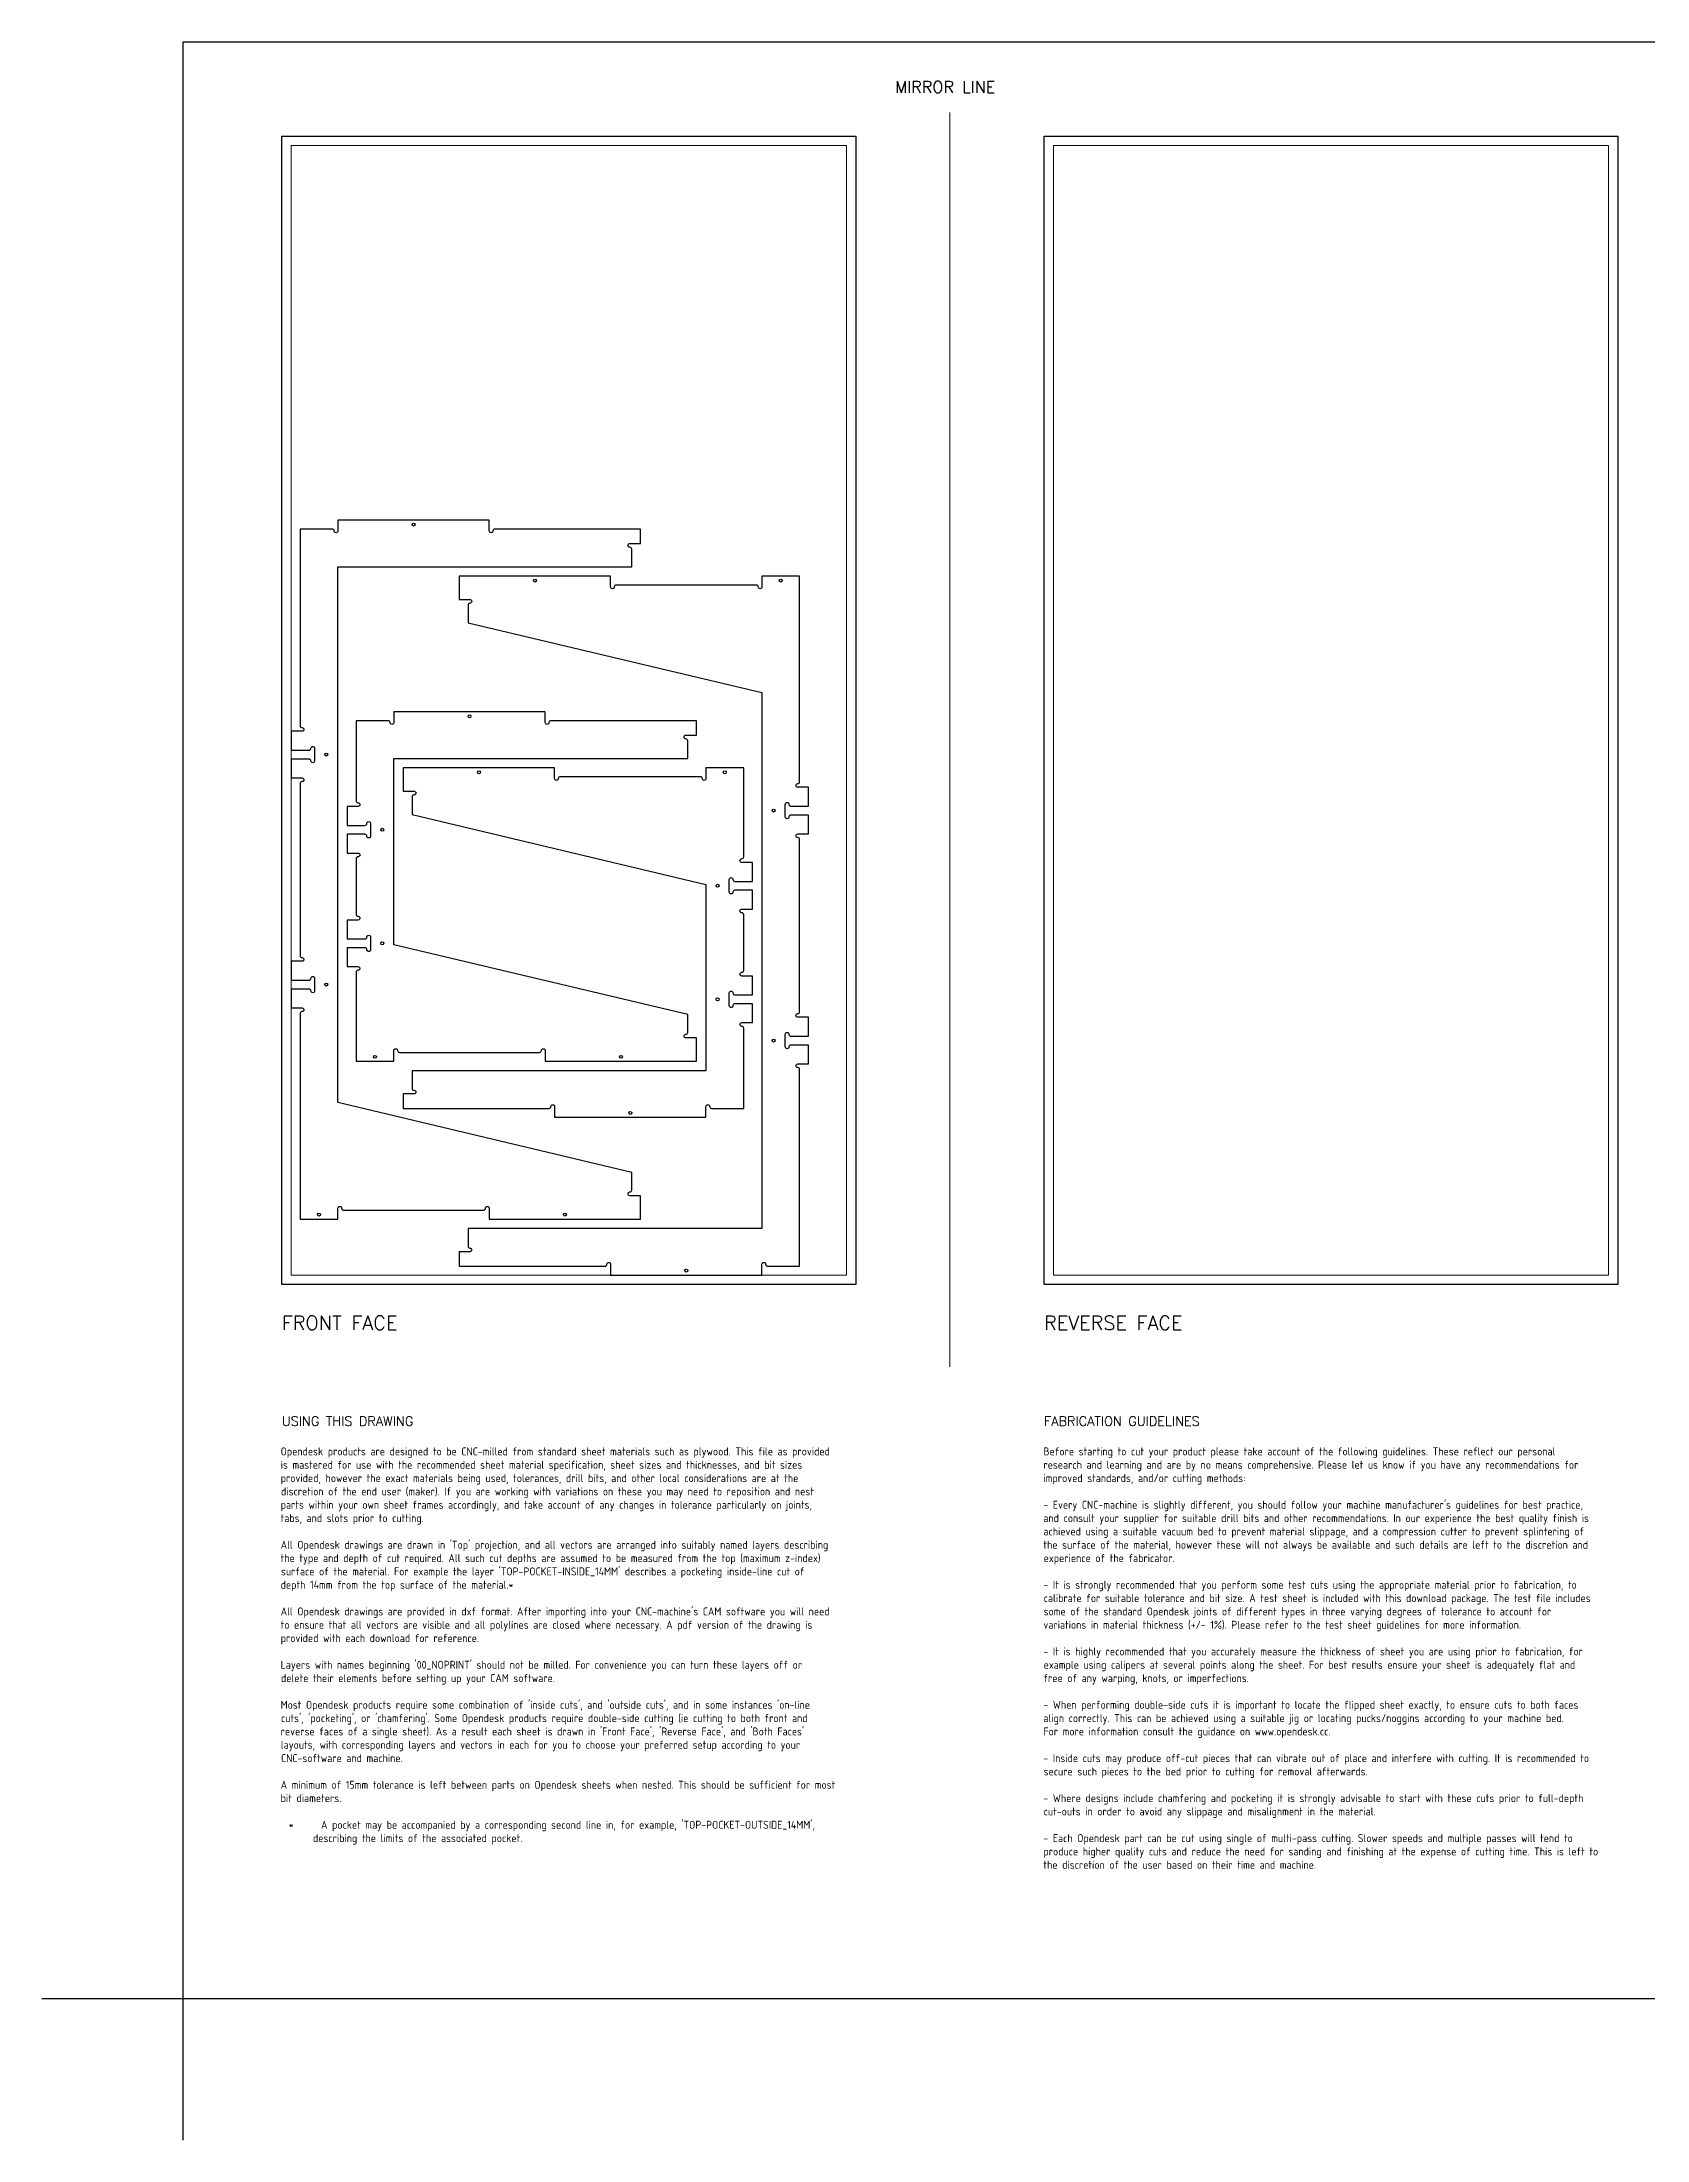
# Model space of a CAD drawing. Header units: millimetres. Extents: x -300 to 5880, y -300 to 4158.
# Drawn here: x -300 to 3112, y -300 to 4158 of the extents above; entities that cross this region are included whole.
import ezdxf
from ezdxf.enums import TextEntityAlignment as Align

# ---------------------------------------------------------------- set-up
doc = ezdxf.new("R2010")
doc.units = ezdxf.units.MM
doc.layers.add('00-NOPRINT_TEXT', color=7, linetype='Continuous', lineweight=25)
doc.layers.add('00_NOPRINT_TOLERANCE', color=7, linetype='Continuous', lineweight=5)
for name, color, linetype, lineweight, true_color in [('BOARD_$TH-NOMINAL', 3, 'Continuous', 30, 0x00ff00), ('TOP-CUT-OUTSIDE_18.000MM', 220, 'Continuous', 25, 0xff00d1), ('TOP-HOLE-6.354MM-DIAM_18.000MM', 3, 'Continuous', 25, 0x00ff0c)]:
    doc.layers.add(name, color=color, linetype=linetype, lineweight=lineweight, true_color=true_color)
doc.styles.add('OD-ISOCP-17_240', font='isocp.shx')
doc.styles.add('OD-ISOCP-17_241', font='isocp.shx')
doc.styles.add('OD-ISOCP-17_242', font='isocp.shx')
doc.styles.add('OD-ISOCP-17_243', font='isocp.shx')
doc.styles.add('OD-ISOCP-17_244', font='isocp.shx')
doc.styles.add('OD-ISOCP-17_245', font='isocp.shx')
doc.styles.add('OD-ISOCP-17_246', font='isocp.shx')
doc.styles.add('OD-ISOCP-17_247', font='isocp.shx')
doc.styles.add('OD-ISOCP-17_248', font='isocp.shx')
doc.styles.add('OD-ISOCP-17_249', font='isocp.shx')
doc.styles.add('OD-ISOCP-17_250', font='isocp.shx')
doc.styles.add('OD-ISOCP-17_251', font='isocp.shx')
doc.styles.add('OD-ISOCP-17_252', font='isocp.shx')
doc.styles.add('OD-ISOCP-17_253', font='isocp.shx')
doc.styles.add('OD-ISOCP-17_254', font='isocp.shx')
doc.styles.add('OD-ISOCP-17_255', font='isocp.shx')
doc.styles.add('OD-ISOCP-17_256', font='isocp.shx')
doc.styles.add('OD-ISOCP-17_257', font='isocp.shx')
doc.styles.add('OD-ISOCP-17_258', font='isocp.shx')
doc.styles.add('OD-ISOCP-17_259', font='isocp.shx')
doc.styles.add('OD-ISOCP-17_260', font='isocp.shx')
doc.styles.add('OD-ISOCP-17_261', font='isocp.shx')
doc.styles.add('OD-ISOCP-17_262', font='isocp.shx')
doc.styles.add('OD-ISOCP-17_263', font='isocp.shx')
doc.styles.add('OD-ISOCP-17_264', font='isocp.shx')
doc.styles.add('OD-ISOCP-17_265', font='isocp.shx')
doc.styles.add('OD-ISOCP-17_266', font='isocp.shx')
doc.styles.add('OD-ISOCP-17_267', font='isocp.shx')
doc.styles.add('OD-ISOCP-17_268', font='isocp.shx')
doc.styles.add('OD-ISOCP-17_269', font='isocp.shx')
doc.styles.add('OD-ISOCP-17_270', font='isocp.shx')
doc.styles.add('OD-ISOCP-17_271', font='isocp.shx')
doc.styles.add('OD-ISOCP-17_272', font='isocp.shx')
doc.styles.add('OD-ISOCP-17_273', font='isocp.shx')
doc.styles.add('OD-ISOCP-17_274', font='isocp.shx')
doc.styles.add('OD-ISOCP-17_275', font='isocp.shx')
doc.styles.add('OD-ISOCP-17_276', font='isocp.shx')
doc.styles.add('OD-ISOCP-17_277', font='isocp.shx')
doc.styles.add('OD-ISOCP-17_278', font='isocp.shx')
doc.styles.add('OD-ISOCP-17_279', font='isocp.shx')
doc.styles.add('OD-ISOCP-17_280', font='isocp.shx')
doc.styles.add('OD-ISOCP-17_281', font='isocp.shx')
doc.styles.add('OD-ISOCP-17_282', font='isocp.shx')
doc.styles.add('OD-ISOCP-17_283', font='isocp.shx')
doc.styles.add('OD-ISOCP-17_284', font='isocp.shx')
doc.styles.add('OD-ISOCP-17_285', font='isocp.shx')
doc.styles.add('OD-ISOCP-17_286', font='isocp.shx')
doc.styles.add('OD-ISOCP-17_287', font='isocp.shx')
doc.styles.add('OD-ISOCP-17_288', font='isocp.shx')
doc.styles.add('OD-SIMPLEX-20_87', font='simplex.shx')
doc.styles.add('OD-SIMPLEX-20_88', font='simplex.shx')
doc.styles.add('OD-SIMPLEX-25_89', font='simplex.shx')
doc.styles.add('OD-SIMPLEX-30_88', font='simplex.shx')
doc.styles.add('OD-SIMPLEX-30_89', font='simplex.shx')

# ---------------------------------------------------------------- blocks, each defined once
blk = doc.blocks.new('Borders Opendesk_7')
at = {"layer": '00-NOPRINT_TEXT'}
for p, q in [((0, 4158), (5880, 4158)), ((0, 0), (0, 4158)), ((0, 0), (-300, 0)), ((0, -300), (0, 0)), ((5880, 0), (0, 0))]:
    blk.add_line(p, q, dxfattribs=at)
at = {"layer": '00_NOPRINT_TOLERANCE'}
for p, q in [((1630, 1343.2), (1630, 4008)), ((210, 3958), (1430, 3958)), ((210, 1518), (210, 3958)), ((230, 3938), (1410, 3938)), ((230, 1538), (230, 3938)), ((1410, 3938), (1410, 1538)), ((1430, 3958), (1430, 1518)), ((1830, 3958), (3050, 3958)), ((1830, 1518), (1830, 3958)), ((1850, 1538), (1850, 3938)), ((1850, 3938), (3030, 3938)), ((3030, 3938), (3030, 1538)), ((3050, 3958), (3050, 1518)), ((1430, 1518), (210, 1518)), ((1410, 1538), (230, 1538)), ((3050, 1518), (1830, 1518)), ((3030, 1538), (1850, 1538))]:
    blk.add_line(p, q, dxfattribs=at)
at = {"layer": 'BOARD_$TH-NOMINAL'}
for p, q in [((210, 3958), (1430, 3958)), ((210, 1518), (210, 3958)), ((1430, 3958), (1430, 1518)), ((1830, 3958), (3050, 3958)), ((1830, 1518), (1830, 3958)), ((3050, 3958), (3050, 1518)), ((1430, 1518), (210, 1518)), ((3050, 1518), (1830, 1518))]:
    blk.add_line(p, q, dxfattribs=at)
at = {"layer": '00-NOPRINT_TEXT', "style": 'OD-SIMPLEX-25_89'}
blk.add_text('MIRROR LINE', height=25, dxfattribs=at).set_placement((1513.3, 4049.9))
at = {"layer": '00-NOPRINT_TEXT', "color": 7}
for s, height, style, p in [('FRONT FACE', 30, 'OD-SIMPLEX-30_89', (210, 1451.3)), ('REVERSE FACE', 30, 'OD-SIMPLEX-30_88', (1830, 1451.3)), ('USING THIS DRAWING', 20, 'OD-SIMPLEX-20_88', (210, 1237.4)), ('FABRICATION GUIDELINES', 20, 'OD-SIMPLEX-20_87', (1830, 1237.4))]:
    blk.add_text(s, height=height, dxfattribs=dict(at, style=style)).set_placement(p, align=Align.TOP_LEFT)
for s, style, p in [('Opendesk products are designed to be CNC-milled from standard sheet materials such as plywood. This file as provided', 'OD-ISOCP-17_265', (207.4, 1154.7)), ('Before starting to cut your product please take account of the following guidelines. These reflect our personal', 'OD-ISOCP-17_240', (1828.7, 1154.7)), ('is mastered for use with the recommended sheet material specification, sheet sizes and thicknesses, and bit sizes', 'OD-ISOCP-17_266', (207.4, 1126.3)), ('provided, however the exact materials being used, tolerances, drill bits, and other local considerations are at the', 'OD-ISOCP-17_267', (207.4, 1098)), ('research and learning and are by no means comprehensive. Please let us know if you have any recommendations for', 'OD-ISOCP-17_241', (1828.7, 1126.3)), ('improved standards, and/or cutting methods:', 'OD-ISOCP-17_242', (1828.7, 1098)), ('discretion of the end user (maker). If you are working with variations on these you may need to reposition and nest', 'OD-ISOCP-17_268', (208.1, 1069.7)), ('tabs, and slots prior to cutting.', 'OD-ISOCP-17_270', (207.4, 1013)), ('parts within your own sheet frames accordingly, and take account of any changes in tolerance particularly on joints,', 'OD-ISOCP-17_269', (207.4, 1041.3)), ("- Every CNC-machine is slightly different, you should follow your machine manufacturer's guidelines for best practice,", 'OD-ISOCP-17_243', (1828.7, 1041.3)), ('and consult your supplier for suitable drill bits and other recommendations. In our experience the best quality finish is', 'OD-ISOCP-17_244', (1828.7, 1013)), ('achieved using a suitable vacuum bed to prevent material slippage, and a compression cutter to prevent splintering of', 'OD-ISOCP-17_245', (1828.7, 984.7)), ('the type and depth of cut required. All such cut depths are assumed to be measured from the top (maximum z-index)', 'OD-ISOCP-17_272', (207.4, 928)), ("All Opendesk drawings are drawn in 'Top' projection, and all vectors are arranged into suitably named layers describing", 'OD-ISOCP-17_271', (207.4, 956.3)), ('the surface of the material, however these will not always be available and such details are left to the discretion and', 'OD-ISOCP-17_246', (1828.7, 956.3)), ('experience of the fabricator.', 'OD-ISOCP-17_247', (1829.2, 928)), ("surface of the material. For example the layer 'TOP-POCKET-INSIDE_14MM' describes a pocketing inside-line cut of", 'OD-ISOCP-17_273', (208, 899.7)), ('depth 14mm from the top surface of the material.*', 'OD-ISOCP-17_274', (207.4, 871.3)), ('- It is strongly recommended that you perform some test cuts using the appropriate material prior to fabrication, to', 'OD-ISOCP-17_248', (1828.7, 871.3)), ('calibrate for suitable tolerance and bit size. A test sheet is included with this download package. The test file includes', 'OD-ISOCP-17_249', (1829.3, 843)), ('to ensure that all vectors are visible and all polylines are closed where necessary. A pdf version of the drawing is', 'OD-ISOCP-17_276', (207.4, 786.3)), ("All Opendesk drawings are provided in dxf format. After importing into your CNC-machine's CAM software you will need", 'OD-ISOCP-17_275', (207.4, 814.7)), ('variations in material thickness (+/- 1%). Please refer to the test sheet guidelines for more information.', 'OD-ISOCP-17_251', (1828.7, 786.3)), ('some of the standard Opendesk joints of different types in three varying degrees of tolerance to account for', 'OD-ISOCP-17_250', (1829.2, 814.7)), ('provided with each download for reference.', 'OD-ISOCP-17_277', (207.4, 758)), ("Layers with names beginning '00_NOPRINT' should not be milled. For convenience you can turn these layers off or", 'OD-ISOCP-17_278', (207.4, 701.3)), ('- It is highly recommended that you accurately measure the thickness of sheet you are using prior to fabrication, for', 'OD-ISOCP-17_252', (1828.7, 729.7)), ('example using calipers at several points along the sheet. For best results ensure your sheet is adequately flat and', 'OD-ISOCP-17_253', (1829.2, 701.3)), ('delete their elements before setting up your CAM software.', 'OD-ISOCP-17_279', (208.1, 673)), ('free of any warping, knots, or imperfections.', 'OD-ISOCP-17_254', (1828.7, 673)), ("Most Opendesk products require some combination of 'inside cuts', and 'outside cuts', and in some instances 'on-line", 'OD-ISOCP-17_280', (207.4, 616.3)), ('- When performing double-side cuts it is important to locate the flipped sheet exactly, to ensure cuts to both faces', 'OD-ISOCP-17_255', (1828.7, 616.3)), ("reverse faces of a single sheet). As a result each sheet is drawn in 'Front Face', 'Reverse Face', and 'Both Faces'", 'OD-ISOCP-17_282', (207.4, 559.7)), ("cuts', 'pocketing', or 'chamfering'. Some Opendesk products require double-side cutting (ie cutting to both front and", 'OD-ISOCP-17_281', (208.1, 588)), ('align correctly. This can be achieved using a suitable jig or locating pucks/noggins according to your machine bed.', 'OD-ISOCP-17_256', (1828.7, 588)), ('layouts, with corresponding layers and vectors in each for you to choose your preferred setup according to your', 'OD-ISOCP-17_283', (207.8, 531.3)), ('For more information consult the guidance on www.opendesk.cc.', 'OD-ISOCP-17_257', (1828.7, 559.7)), ('CNC-software and machine.', 'OD-ISOCP-17_284', (208.2, 503)), ('- Inside cuts may produce off-cut pieces that can vibrate out of place and interfere with cutting. It is recommended to', 'OD-ISOCP-17_258', (1828.7, 503)), ('secure such pieces to the bed prior to cutting for removal afterwards.', 'OD-ISOCP-17_259', (1829.2, 474.7)), ('A minimum of 15mm tolerance is left between parts on Opendesk sheets when nested. This should be sufficient for most', 'OD-ISOCP-17_285', (207.4, 446.3)), ('bit diameters.', 'OD-ISOCP-17_286', (207.4, 418)), ('- Where designs include chamfering and pocketing it is strongly advisable to start with these cuts prior to full-depth', 'OD-ISOCP-17_260', (1828.7, 418)), ('cut-outs in order to avoid any slippage and misalignment in the material.', 'OD-ISOCP-17_261', (1829.3, 389.7)), ("*      A pocket may be accompanied by a corresponding second line in, for example, 'TOP-POCKET-OUTSIDE_14MM',", 'OD-ISOCP-17_287', (224.4, 361.3)), ('describing the limits of the associated pocket.', 'OD-ISOCP-17_288', (276.1, 333)), ('- Each Opendesk part can be cut using single of multi-pass cutting. Slower speeds and multiple passes will tend to', 'OD-ISOCP-17_262', (1828.7, 333)), ('produce higher quality cuts and reduce the need for sanding and finishing at the expense of cutting time. This is left to', 'OD-ISOCP-17_263', (1828.7, 304.7)), ('the discretion of the user based on their time and machine.', 'OD-ISOCP-17_264', (1828.7, 276.3))]:
    blk.add_text(s, height=17, dxfattribs=dict(at, style=style)).set_placement(p)

msp = doc.modelspace()

# ---------------------------------------------------------------- linework, layer by layer
at = {"layer": 'TOP-CUT-OUTSIDE_18.000MM'}
for points in [[(252.8, 2586.4, 0.414214), (248.8, 2582.4), (248.8, 2216.5, 0.414214), (252.8, 2212.5, -1), (252.8, 2204.6), (230, 2204.6), (230, 2164.5), (267.6, 2164.5, 0.414214), (271.6, 2168.4, -1), (279.5, 2168.4), (279.5, 2141.7, -1), (271.6, 2141.7, 0.414214), (267.6, 2145.7), (230, 2145.7), (230, 2105.6), (252.8, 2105.6, -1), (252.8, 2097.7, 0.414214), (248.8, 2093.7), (248.8, 1657), (329, 1657), (329, 1679.8, -1), (336.9, 1679.8, 0.414214), (340.9, 1675.8), (638.8, 1675.8, 0.414214), (642.8, 1679.8, -1), (650.7, 1679.8), (650.7, 1657), (972.4, 1657), (972.4, 1706.5), (949.7, 1706.5, -1), (949.7, 1714.4, 0.414214), (953.6, 1718.4), (953.6, 1756), (329, 1904.5), (329, 3042.9), (953.6, 3042.9), (953.6, 3080.5, 0.414214), (949.7, 3084.4, -1), (949.7, 3092.4), (972.4, 3092.4), (972.4, 3123.1), (662.6, 3123.1, 0.414214), (658.6, 3119.1, -1), (650.7, 3119.1), (650.7, 3141.9), (329, 3141.9), (329, 3119.1, -1), (321.1, 3119.1, 0.414214), (317.1, 3123.1), (248.8, 3123.1), (248.8, 2705.1, 0.414214), (252.8, 2701.2, -1), (252.8, 2693.3), (230, 2693.3), (230, 2653.2), (267.6, 2653.2, 0.414214), (271.6, 2657.1, -1), (279.5, 2657.1), (279.5, 2630.4, -1), (271.6, 2630.4, 0.414214), (267.6, 2634.4), (230, 2634.4), (230, 2594.3), (252.8, 2594.3, -1)], [(916.6, 3000.1, -1), (908.7, 3000.1), (908.7, 3022.9), (587, 3022.9), (587, 2973.4), (609.7, 2973.4, -1), (609.7, 2965.5, 0.414214), (605.8, 2961.5), (605.8, 2923.9), (1230.4, 2775.4), (1230.4, 1637), (605.8, 1637), (605.8, 1599.4, 0.414214), (609.7, 1595.4, -1), (609.7, 1587.5), (587, 1587.5), (587, 1556.8), (896.8, 1556.8, 0.414214), (900.8, 1560.8, -1), (908.7, 1560.8), (908.7, 1538), (1230.4, 1538), (1230.4, 1560.8, -1), (1238.3, 1560.8, 0.414214), (1242.3, 1556.8), (1310.6, 1556.8), (1310.6, 1974.7, 0.414214), (1306.6, 1978.7, -1), (1306.6, 1986.6), (1329.4, 1986.6), (1329.4, 2026.7), (1291.8, 2026.7, 0.414214), (1287.8, 2022.7, -1), (1279.9, 2022.7), (1279.9, 2049.5, -1), (1287.8, 2049.5, 0.414214), (1291.8, 2045.5), (1329.4, 2045.5), (1329.4, 2085.6), (1306.6, 2085.6, -1), (1306.6, 2093.5, 0.414214), (1310.6, 2097.5), (1310.6, 2463.4, 0.414214), (1306.6, 2467.4, -1), (1306.6, 2475.3), (1329.4, 2475.3), (1329.4, 2515.4), (1291.8, 2515.4, 0.414214), (1287.8, 2511.4, -1), (1279.9, 2511.4), (1279.9, 2538.1, -1), (1287.8, 2538.1, 0.414214), (1291.8, 2534.2), (1329.4, 2534.2), (1329.4, 2574.3), (1306.6, 2574.3, -1), (1306.6, 2582.2, 0.414214), (1310.6, 2586.2), (1310.6, 3022.9), (1230.4, 3022.9), (1230.4, 3000.1, -1), (1222.5, 3000.1, 0.414214), (1218.5, 3004.1), (920.6, 3004.1, 0.414214)], [(440.1, 2711.8, 0.414214), (436.1, 2715.8), (367.8, 2715.8), (367.8, 2545.4, 0.414214), (371.8, 2541.4, -1), (371.8, 2533.5), (349, 2533.5), (349, 2493.4), (386.6, 2493.4, 0.414214), (390.6, 2497.4, -1), (398.5, 2497.4), (398.5, 2470.6, -1), (390.6, 2470.6, 0.414214), (386.6, 2474.6), (349, 2474.6), (349, 2434.5), (371.8, 2434.5, -1), (371.8, 2426.6, 0.414214), (367.8, 2422.6), (367.8, 2304.2, 0.414214), (371.8, 2300.2, -1), (371.8, 2292.3), (349, 2292.3), (349, 2252.2), (386.6, 2252.2, 0.414214), (390.6, 2256.1, -1), (398.5, 2256.1), (398.5, 2229.4, -1), (390.6, 2229.4, 0.414214), (386.6, 2233.4), (349, 2233.4), (349, 2193.3), (371.8, 2193.3, -1), (371.8, 2185.4, 0.414214), (367.8, 2181.4), (367.8, 1992.2), (448, 1992.2), (448, 2014.9, -1), (455.9, 2014.9, 0.414214), (459.9, 2011), (757.8, 2011, 0.414214), (761.8, 2014.9, -1), (769.7, 2014.9), (769.7, 1992.2), (1091.4, 1992.2), (1091.4, 2041.7), (1068.7, 2041.7, -1), (1068.7, 2049.6, 0.414214), (1072.6, 2053.5), (1072.6, 2091.2), (448, 2239.6), (448, 2635.6), (1072.6, 2635.6), (1072.6, 2673.2, 0.414214), (1068.7, 2677.2, -1), (1068.7, 2685.1), (1091.4, 2685.1), (1091.4, 2715.8), (781.6, 2715.8, 0.414214), (777.6, 2711.8, -1), (769.7, 2711.8), (769.7, 2734.6), (448, 2734.6), (448, 2711.8, -1)], [(1119.3, 1895.9, 0.414214), (1123.3, 1892), (1191.6, 1892), (1191.6, 2062.4, 0.414214), (1187.6, 2066.4, -1), (1187.6, 2074.3), (1210.4, 2074.3), (1210.4, 2114.4), (1172.8, 2114.4, 0.414214), (1168.8, 2110.4, -1), (1160.9, 2110.4), (1160.9, 2137.2, -1), (1168.8, 2137.2, 0.414214), (1172.8, 2133.2), (1210.4, 2133.2), (1210.4, 2173.3), (1187.6, 2173.3, -1), (1187.6, 2181.2, 0.414214), (1191.6, 2185.2), (1191.6, 2303.6, 0.414214), (1187.6, 2307.6, -1), (1187.6, 2315.5), (1210.4, 2315.5), (1210.4, 2355.6), (1172.8, 2355.6, 0.414214), (1168.8, 2351.6, -1), (1160.9, 2351.6), (1160.9, 2378.4, -1), (1168.8, 2378.4, 0.414214), (1172.8, 2374.4), (1210.4, 2374.4), (1210.4, 2414.5), (1187.6, 2414.5, -1), (1187.6, 2422.4, 0.414214), (1191.6, 2426.4), (1191.6, 2615.6), (1111.4, 2615.6), (1111.4, 2592.8, -1), (1103.5, 2592.8, 0.414214), (1099.5, 2596.8), (801.6, 2596.8, 0.414214), (797.6, 2592.8, -1), (789.7, 2592.8), (789.7, 2615.6), (468, 2615.6), (468, 2566.1), (490.8, 2566.1, -1), (490.8, 2558.2, 0.414214), (486.8, 2554.2), (486.8, 2516.6), (1111.4, 2368.1), (1111.4, 1972.2), (486.8, 1972.2), (486.8, 1934.6, 0.414214), (490.8, 1930.6, -1), (490.8, 1922.7), (468, 1922.7), (468, 1892), (777.8, 1892, 0.414214), (781.8, 1895.9, -1), (789.7, 1895.9), (789.7, 1873.2), (1111.4, 1873.2), (1111.4, 1895.9, -1)]]:
    msp.add_lwpolyline(points, format="xyb", close=True, dxfattribs=at)
at = {"layer": 'TOP-HOLE-6.354MM-DIAM_18.000MM'}
for centre in [(489.9, 3132.5), (747.8, 3013.5), (1270.5, 3013.5), (608.8, 2725.2), (304.2, 2643.8), (628.8, 2606.2), (1151.5, 2606.2), (1255.2, 2524.8), (423.2, 2484), (1136.2, 2365), (423.2, 2242.8), (304.2, 2155.1), (1136.2, 2123.8), (1255.2, 2036.1), (407.9, 2001.6), (930.6, 2001.6), (950.6, 1882.6), (288.9, 1666.4), (811.6, 1666.4), (1069.6, 1547.4)]:
    msp.add_circle(centre, 3.18, dxfattribs=at)

# ---------------------------------------------------------------- block references
msp.add_blockref('Borders Opendesk_7', (0, 0))

doc.saveas('drawing.dxf')
